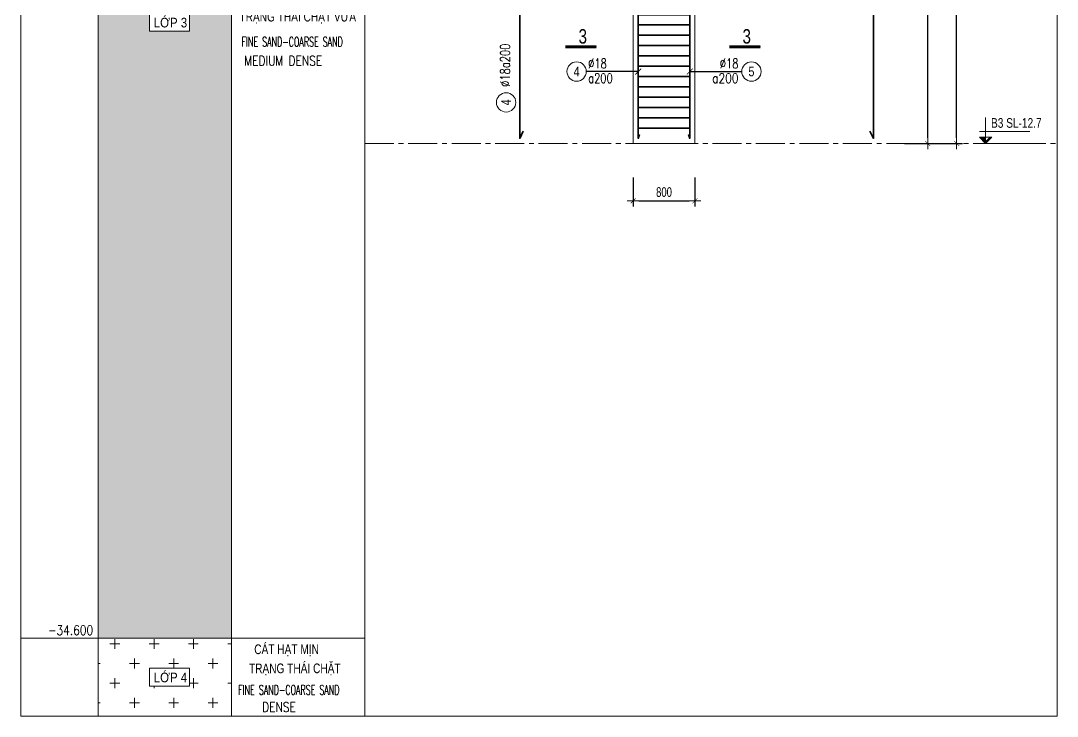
# Model space of a CAD drawing. Header units: millimetres. Extents: x -642477 to 1168880, y -27982 to 330379.
# Drawn here: x 863110 to 883231, y 63733 to 77231 of the extents above; entities that cross this region are included whole.
import ezdxf
from ezdxf.enums import TextEntityAlignment as Align

# ---------------------------------------------------------------- set-up
doc = ezdxf.new("R2010")
doc.units = ezdxf.units.MM
doc.linetypes.add('CENTER2', pattern=[1.125, 0.75, -0.125, 0.125, -0.125])
doc.layers.get('0').update_dxf_attribs({"lineweight": 20})
doc.layers.get('Defpoints').update_dxf_attribs({"color": 151, "lineweight": 9})
for name, color, linetype, lineweight in [('NDC_S_ANNO', 7, 'Continuous', 20), ('NDC_S_AXIS', 5, 'CENTER2', 13), ('NDC_S_CONTINUOUS', 3, 'Continuous', 20), ('NDC_S_DIM', 1, 'Continuous', 15), ('NDC_S_ENG TEXT', 2, 'Continuous', 20), ('NDC_S_ENG TITLE', 3, 'Continuous', 20), ('NDC_S_FOUNDATION NAME', 7, 'Continuous', 20), ('NDC_S_HATCH MATERIAL', 8, 'Continuous', 13), ('NDC_S_REBAR', 4, 'Continuous', 35), ('NDC_S_SYMBOL', 1, 'Continuous', 15), ('NDC_S_TEXT SYMBOL', 7, 'Continuous', 20), ('NDC_S_VN TEXT', 7, 'Continuous', 20), ('NDC_S_VN TITLE', 6, 'Continuous', 35), ('rev_20200806', 1, 'Continuous', 20)]:
    doc.layers.add(name, color=color, linetype=linetype, lineweight=lineweight)
doc.layers.get('rev_20200806').off()
doc.styles.add('ARIAL', font='arial.ttf', dxfattribs={"width": 0.8})
doc.styles.add('NDC_ANNO', font='', dxfattribs={"width": 0.8})
doc.styles.add('NDC_ARIAL', font='arial.ttf', dxfattribs={"width": 0.85})
doc.styles.add('NDC_DIM', font='', dxfattribs={"width": 0.75})
doc.styles.add('NDC_EN TXT', font='romans.shx', dxfattribs={"width": 0.8})
doc.styles.add('NDC_ROMANS', font='romans.shx', dxfattribs={"width": 0.8, "bigfont": 'vns.shx'})
doc.styles.get('NDC_ANNO').set_extended_font_data('Dotum')
doc.styles.get('NDC_DIM').set_extended_font_data('Dotum')
doc.dimstyles.new('NDC_dim_75', dxfattribs={"dimscale": 75, "dimtxt": 2.5, "dimasz": 1.5, "dimexe": 1.5, "dimexo": 2.5, "dimgap": 1, "dimtad": 1, "dimdec": 0, "dimzin": 0, "dimdsep": 46, "dimtxsty": 'NDC_DIM', "dimblk": 'DIMMARK', "dimcen": 0.09, "dimdle": 1.2, "dimclrd": 1, "dimclre": 1, "dimclrt": 3, "dimadec": 0, "dimazin": 0, "dimtfac": 1, "dimtdec": 0, "dimtix": 1, "dimtofl": 0, "dimtmove": 0, "dimatfit": 3, "dimfxl": 6, "dimfxlon": 1, "dimtolj": 1, "dimtzin": 0, "dimarcsym": 0})

# ---------------------------------------------------------------- blocks, each defined once
blk = doc.blocks.new('*U2807')
at = {"layer": 'NDC_S_REBAR', "ltscale": 80}
blk.add_line((-500, 0), (500, 0), dxfattribs=at)
blk = doc.blocks.new('*U2808')
at = {"layer": 'NDC_S_DIM', "color": 0, "linetype": 'ByBlock', "lineweight": -2, "transparency": 16777216}
for p in [(1.445083222993877e-12, 23600), (1.432836755002403e-12, 23400), (1.42059028701093e-12, 23200), (1.408343819019456e-12, 23000), (1.396097351027983e-12, 22800), (1.383850883036509e-12, 22600), (1.371604415045036e-12, 22400), (1.359357947053562e-12, 22200), (1.347111479062088e-12, 22000), (1.334865011070615e-12, 21800), (1.322618543079141e-12, 21600), (1.310372075087668e-12, 21400), (1.298125607096194e-12, 21200), (1.285879139104721e-12, 21000), (1.273632671113247e-12, 20800), (1.261386203121774e-12, 20600), (1.2491397351303e-12, 20400), (1.236893267138827e-12, 20200), (1.224646799147353e-12, 20000), (1.21240033115588e-12, 19800), (1.200153863164406e-12, 19600), (1.187907395172933e-12, 19400), (1.175660927181459e-12, 19200), (1.163414459189986e-12, 19000), (1.151167991198512e-12, 18800), (1.138921523207038e-12, 18600), (1.126675055215565e-12, 18400), (1.114428587224091e-12, 18200), (1.102182119232618e-12, 18000), (1.089935651241144e-12, 17800), (1.077689183249671e-12, 17600), (1.065442715258197e-12, 17400), (1.053196247266724e-12, 17200), (1.04094977927525e-12, 17000), (1.028703311283777e-12, 16800), (1.016456843292303e-12, 16600), (1.00421037530083e-12, 16400), (9.91963907309356e-13, 16200), (9.797174393178826e-13, 16000), (9.67470971326409e-13, 15800), (9.552245033349356e-13, 15600), (9.42978035343462e-13, 15400), (9.307315673519883e-13, 15200), (9.18485099360515e-13, 15000), (9.062386313690414e-13, 14800), (8.939921633775678e-13, 14600), (8.817456953860943e-13, 14400), (8.694992273946208e-13, 14200), (8.572527594031472e-13, 14000), (8.450062914116737e-13, 13800), (8.327598234202002e-13, 13600), (8.205133554287266e-13, 13400), (8.082668874372531e-13, 13200), (7.960204194457796e-13, 13000), (7.837739514543061e-13, 12800), (7.715274834628325e-13, 12600), (7.59281015471359e-13, 12400), (7.470345474798854e-13, 12200), (7.347880794884119e-13, 12000), (7.225416114969384e-13, 11800), (7.102951435054649e-13, 11600), (6.980486755139914e-13, 11400), (6.858022075225178e-13, 11200), (6.735557395310442e-13, 11000), (6.613092715395707e-13, 10800), (6.490628035480972e-13, 10600), (6.368163355566237e-13, 10400), (6.245698675651502e-13, 10200), (6.123233995736766e-13, 10000), (6.00076931582203e-13, 9800), (5.878304635907295e-13, 9600), (5.75583995599256e-13, 9400), (5.633375276077825e-13, 9200), (5.51091059616309e-13, 9000), (5.388445916248355e-13, 8800), (5.265981236333618e-13, 8600), (5.143516556418883e-13, 8400), (5.021051876504148e-13, 8200), (4.898587196589413e-13, 8000), (4.776122516674678e-13, 7800), (4.653657836759942e-13, 7600), (4.531193156845207e-13, 7400), (4.408728476930471e-13, 7200), (4.286263797015736e-13, 7000), (4.163799117101001e-13, 6800), (4.041334437186265e-13, 6600), (3.91886975727153e-13, 6400), (3.796405077356795e-13, 6200), (3.673940397442059e-13, 6000), (3.551475717527324e-13, 5800), (3.429011037612589e-13, 5600), (3.306546357697854e-13, 5400), (3.184081677783118e-13, 5200), (3.061616997868383e-13, 5000), (2.939152317953648e-13, 4800), (2.816687638038912e-13, 4600), (2.694222958124177e-13, 4400), (2.571758278209442e-13, 4200), (2.449293598294706e-13, 4000), (2.326828918379971e-13, 3800), (2.204364238465236e-13, 3600), (2.081899558550501e-13, 3400), (1.959434878635765e-13, 3200), (1.83697019872103e-13, 3000), (1.714505518806295e-13, 2800), (1.592040838891559e-13, 2600), (1.469576158976824e-13, 2400), (1.347111479062089e-13, 2200), (1.224646799147353e-13, 2000), (1.102182119232618e-13, 1800), (9.797174393178826e-14, 1600), (8.572527594031473e-14, 1400), (7.347880794884119e-14, 1200), (6.123233995736766e-14, 1000), (4.898587196589413e-14, 800), (3.673940397442059e-14, 600), (2.449293598294706e-14, 400), (1.224646799147353e-14, 200), (0, 0)]:
    blk.add_blockref('*U2807', p, dxfattribs=at)
blk = doc.blocks.new('DIMMARK')
at = {"layer": 'NDC_S_DIM', "color": 1}
blk.add_line((-1.5, 0), (1, 0), dxfattribs=at)
at = {"layer": 'NDC_S_DIM', "color": 2, "const_width": 0.1}
blk.add_lwpolyline([(-0.4242640687119285, -0.4242640687119285), (0.4242640687119285, 0.4242640687119285)], dxfattribs=at)
blk = doc.blocks.new('*D2812')
at = {"layer": 'Defpoints', "color": 0, "ltscale": 100, "transparency": 16777216}
for p in [(877310.3617356622, 99848.07378612804), (881278.3862308271, 99848.07378612804), (877310.3617356622, 74848.073786128)]:
    blk.add_point(p, dxfattribs=at)
at = {"layer": 'NDC_S_DIM', "color": 1, "lineweight": -2, "ltscale": 100, "transparency": 16777216}
for p, q in [((880828.3862308271, 99848.07378612804), (881390.8862308271, 99848.07378612804)), ((881278.3862308271, 74960.573786128), (881278.3862308271, 99735.57378612804)), ((880828.3862308271, 74848.073786128), (881390.8862308271, 74848.073786128))]:
    blk.add_line(p, q, dxfattribs=at)
at = {"layer": 'NDC_S_DIM', "color": 1, "lineweight": -2, "ltscale": 100, "transparency": 16777216, "xscale": 112.5, "yscale": 112.5, "zscale": 112.5}
for p, rotation in [((881278.3862308271, 99848.07378612804), 90), ((881278.3862308271, 74848.073786128), 270)]:
    blk.add_blockref('DIMMARK', p, dxfattribs=dict(at, rotation=rotation))
at = {"layer": 'NDC_S_DIM', "color": 3, "ltscale": 100, "transparency": 16777216, "insert": (881109.5090259422, 87348.07378612776), "char_height": 187.5, "attachment_point": 5, "rotation": 90, "style": 'NDC_DIM'}
blk.add_mtext('\\A1;25000', dxfattribs=at)
blk = doc.blocks.new('*D2813')
at = {"layer": 'Defpoints', "color": 0, "ltscale": 100, "transparency": 16777216}
for p in [(877310.3617356622, 87548.07378612806), (880715.8862308271, 87548.07378612806), (877310.3617356622, 74848.07378612806)]:
    blk.add_point(p, dxfattribs=at)
at = {"layer": 'NDC_S_DIM', "color": 1, "lineweight": -2, "ltscale": 100, "transparency": 16777216}
for p, q in [((880265.8862308271, 87548.07378612806), (880828.3862308271, 87548.07378612806)), ((880715.8862308271, 74960.57378612806), (880715.8862308271, 87435.57378612806)), ((880265.8862308271, 74848.07378612806), (880828.3862308271, 74848.07378612806))]:
    blk.add_line(p, q, dxfattribs=at)
at = {"layer": 'NDC_S_DIM', "color": 1, "lineweight": -2, "ltscale": 100, "transparency": 16777216, "xscale": 112.5, "yscale": 112.5, "zscale": 112.5}
for p, rotation in [((880715.8862308271, 87548.07378612806), 90), ((880715.8862308271, 74848.07378612806), 270)]:
    blk.add_blockref('DIMMARK', p, dxfattribs=dict(at, rotation=rotation))
at = {"layer": 'NDC_S_DIM', "color": 3, "ltscale": 100, "transparency": 16777216, "insert": (880547.0090259422, 81198.0737861278), "char_height": 187.5, "attachment_point": 5, "rotation": 90, "style": 'NDC_DIM'}
blk.add_mtext('\\A1;12700', dxfattribs=at)
blk = doc.blocks.new('kata_block_CT')
at = {"layer": 'NDC_S_ANNO'}
blk.add_hatch(color=3, dxfattribs=at).paths.add_polyline_path([(0, 1.596954857557648), (-1.612010908633238, 1.596954857557648), (0, 0)])
at = {"layer": 'NDC_S_ANNO', "ltscale": 50}
h = blk.add_hatch(dxfattribs=at)
h.set_pattern_fill('ANSI31', color=256, scale=1.406250541793835, style=0)
h.set_pattern_definition([(45.00000000000001, (0, 5.456968210637569e-12), (-3.157122508925224, 3.157122508925225), [])])
h.paths.add_polyline_path([(0, 1.596954857557648), (0, 0), (1.612010908924276, 1.596954857557648)])
for p, q in [((-1.592704896858777, 3.140833880479477), (11.46947077315417, 3.140833880479477)), ((11.56125648126181, 5.456968210637569e-12), (-1.63869572513795, 5.456968210637569e-12))]:
    blk.add_line(p, q, dxfattribs=at)
for points in [[(0, 6.69495074864426), (0, 0)], [(0, 0), (-1.612010908924276, 1.596954857557648), (0, 1.596954857557648)], [(0, 0), (1.612010908924276, 1.596954857557648), (0, 1.596954857557648)]]:
    blk.add_lwpolyline(points, dxfattribs=at)
at = {"layer": 'NDC_S_ANNO', "color": 8, "ltscale": 50}
blk.add_lwpolyline([(0, 0), (-1.612010908633238, 1.596954857557648), (0, 1.596954857557648)], dxfattribs=at)
at = {"layer": 'NDC_S_TEXT SYMBOL', "color": 3, "style": 'NDC_ANNO', "width": 0.8}
blk.add_attdef('CT', (1.409564409346785, 4.068271311703938), '', height=2.5, dxfattribs=at)
blk = doc.blocks.new('*U367')
blk.add_circle((-2.5, 0), 2.5)
at = {"layer": 'NDC_S_VN TEXT', "color": 3, "style": 'NDC_EN TXT', "width": 0.75}
for tag, p in [('DK1', (0.5, 0.8455043070534884)), ('KC1', (0.5, -2.972544307831413))]:
    blk.add_attdef(tag, p, '', height=2.5, dxfattribs=at)
at = {"layer": 'NDC_S_VN TEXT', "color": 7, "style": 'ARIAL', "width": 0.8}
blk.add_attdef('SH2', text='', height=2.5, dxfattribs=at).set_placement((-2.5, 0), align=Align.MIDDLE)
blk = doc.blocks.new('*U366')
blk.add_circle((2.5, 0), 2.5)
at = {"layer": 'NDC_S_VN TEXT', "color": 3, "style": 'NDC_EN TXT'}
for tag, width, p in [('DK2', 0.75, (-0.85, 0.8455043070534884)), ('KC2', 0.8, (-0.85, -2.972544307831413))]:
    blk.add_attdef(tag, text='', height=2.5, dxfattribs=dict(at, width=width)).set_placement(p, align=Align.RIGHT)
at = {"layer": 'NDC_S_VN TEXT', "color": 7, "style": 'ARIAL', "width": 0.8}
blk.add_attdef('SH3', text='', height=2.5, dxfattribs=at).set_placement((2.5, 0), align=Align.MIDDLE)
blk = doc.blocks.new('*U191')
at = {"layer": 'NDC_S_ANNO', "color": 0, "linetype": 'ByBlock', "lineweight": -2}
blk.add_line((-4.357142640116527, 0.002997111644365447), (1.000000217026004, 0.002999782974066001), dxfattribs=at)
at = {"layer": 'NDC_S_ANNO', "ltscale": 0.005, "const_width": 0.5}
blk.add_lwpolyline([(1.000000217026004, 0.002999782974066001), (-4.357142640116527, 0.002997111644365447)], dxfattribs=at)
at = {"layer": 'NDC_S_TEXT SYMBOL', "linetype": 'ByBlock', "lineweight": -2, "style": 'NDC_ANNO', "width": 0.8}
blk.add_attdef('DETAIL', text='', height=2.5, dxfattribs=at).set_placement((-0.635006858396082, 1.824862175366434), align=Align.MIDDLE_RIGHT)
blk = doc.blocks.new('*D2825')
at = {"layer": 'Defpoints', "color": 0, "ltscale": 100, "transparency": 16777216}
for p in [(874997.8867379159, 74848.07378612798), (876197.8867379159, 74848.07378612798), (876197.8867379159, 73735.67131308997)]:
    blk.add_point(p, dxfattribs=at)
at = {"layer": 'NDC_S_DIM', "color": 1, "lineweight": -2, "ltscale": 100, "transparency": 16777216}
for p, q in [((874997.8867379159, 74185.67131308997), (874997.8867379159, 73623.17131308997)), ((876197.8867379159, 74185.67131308997), (876197.8867379159, 73623.17131308997)), ((875110.3867379159, 73735.67131308997), (876085.3867379159, 73735.67131308997))]:
    blk.add_line(p, q, dxfattribs=at)
at = {"layer": 'NDC_S_DIM', "color": 1, "lineweight": -2, "ltscale": 100, "transparency": 16777216, "xscale": 112.5, "yscale": 112.5, "zscale": 112.5, "rotation": 180}
blk.add_blockref('DIMMARK', (874997.8867379159, 73735.67131308997), dxfattribs=at)
at = {"layer": 'NDC_S_DIM', "color": 1, "lineweight": -2, "ltscale": 100, "transparency": 16777216, "xscale": 112.5, "yscale": 112.5, "zscale": 112.5}
blk.add_blockref('DIMMARK', (876197.8867379159, 73735.67131308997), dxfattribs=at)
at = {"layer": 'NDC_S_DIM', "color": 3, "ltscale": 100, "transparency": 16777216, "insert": (875597.8867379159, 73904.54851797465), "char_height": 187.5, "attachment_point": 5, "style": 'NDC_DIM'}
blk.add_mtext('\\A1;800', dxfattribs=at)
blk = doc.blocks.new('HK8')
at = {"layer": 'NDC_S_HATCH MATERIAL', "ltscale": 100}
h = blk.add_hatch(dxfattribs=at)
h.set_pattern_fill('ANSI37', color=256, scale=150, angle=90)
h.set_pattern_definition([(135, (178280.0632281844, 324566.896520762), (-336.7596045400933, -336.7596045400932), []), (225, (178280.0632281844, 324566.896520762), (336.7596045400932, -336.7596045400933), [])])
h.paths.add_polyline_path([(4089.456360397162, -4062.71548942331), (1499.999999999942, -4062.71548942331), (1499.999999999913, -5362.715489431779), (4089.456360397133, -5362.715489431837)])
h.paths.add_polyline_path([(2498.891214473872, -4885.898761842967), (2498.891214473872, -4539.532217012238), (3277.296929632546, -4539.532217012238), (3277.296929632546, -4885.898761842967)], flags=16)
h = blk.add_hatch(dxfattribs=at)
h.set_pattern_fill('ANSI31', color=256, scale=100)
h.set_pattern_definition([(45, (58959.74348190599, -111519.6778994992), (-224.5064030267288, 224.5064030267288), [])])
h.paths.add_polyline_path([(4089.456360397155, -5362.715489431837), (1499.999999999935, -5362.715489431779), (1499.999999999825, -12662.71548943172), (4089.456360397046, -12662.71548943172)])
h.paths.add_polyline_path([(2498.891214473872, -9185.898761847231), (2498.891214473872, -8839.532217016502), (3277.296929632546, -8839.532217016502), (3277.296929632546, -9185.898761847231)], flags=16)
h = blk.add_hatch(dxfattribs=at)
h.set_pattern_fill('AR-HBONE', color=256, scale=4)
h.set_pattern_definition([(45, (178280.0632281844, 321671.1203330436), (5.684341886080801e-14, 574.7363917484258), [1219.2, -406.4]), (135, (178567.4312281843, 321958.4883330436), (5.684341886080801e-14, 574.7363917484258), [1219.2, -406.4])])
h.paths.add_polyline_path([(4089.456360397067, -12662.71548943172), (1499.999999999847, -12662.71548943172), (1499.999999999767, -14762.71548943178), (4089.456360396958, -14762.71548943178)])
h.paths.add_polyline_path([(2474.117060172721, -13891.08582756408), (2474.117060172721, -13544.71928273335), (3333.816688645049, -13544.71928273335), (3333.816688645049, -13891.08582756408)], flags=16)
h = blk.add_hatch(dxfattribs=at)
h.set_pattern_fill('AR-CONC', color=256, scale=4)
h.set_pattern_definition([(49.99999999999999, (178280.0632281844, 319932.7346712534), (728.738675984016, -63.75634215561234), [76.2, -838.2]), (355, (178280.0632281844, 319932.7346712534), (-140.9736856998774, 764.2273809561406), [60.96, -670.56233668]), (100.4514447, (178340.7912561844, 319927.4216572533), (587.7649883614131, 700.4710076487804), [64.76003519999998, -712.3609783999998]), (46.18420000000002, (178280.0632281844, 320135.9346712534), (1084.31616356852, -168.1693117309086), [114.2999999999998, -1257.299999999997]), (96.63555760999992, (178370.4228281844, 320121.9206712534), (949.616536206012, 989.7044983908861), [97.14009256, -1068.54243264]), (351.1841511700001, (178280.0632281844, 320135.9346712534), (949.6165362599081, 989.7044983421306), [91.43986828, -1005.83892768]), (21, (178381.6632281844, 320085.1346712534), (606.4575650765299, -409.0607927483504), [76.2, -838.2]), (326.0000000000001, (178381.6632281844, 320085.1346712534), (247.2081133905883, 736.7518644892771), [60.96, -670.56]), (71.45144499999999, (178432.2013585844, 320051.0462716534), (853.6656771148646, 327.691075543621), [64.7600352, -712.3597503999999]), (37.50000000000001, (178280.0632281844, 319932.7346712534), (12.35441300236727, 338.2201554926124), [0, -662.432, 0, -680.72, 0, -673.1]), (7.499999999999999, (178280.0632281844, 319932.7346712534), (267.278650041223, 400.722299272478), [0, -388.112, 0, -647.192, 0, -256.54]), (327.5, (178053.4952281844, 319932.7346712534), (542.3623806674856, -22.91497597069377), [0, -254, 0, -792.48, 0, -1051.56]), (317.5, (177951.8952281844, 319932.7346712534), (592.5167255440722, 101.7059641333321), [0, -330.2, 0, -526.288, 0, -746.76])])
h.paths.add_polyline_path([(4089.456360396936, -14762.71548943178), (1499.999999999716, -14762.71548943178), (1499.999999999331, -38662.71548943178), (4089.456360396493, -38662.71548943178)])
h.paths.add_polyline_path([(3277.296929632546, -26539.53221701641), (3277.296929632546, -26885.89876184714), (2498.891214473872, -26885.89876184714), (2498.891214473872, -26539.53221701641)], flags=16)
h = blk.add_hatch(dxfattribs=at)
h.set_pattern_fill('CROSS', color=256, scale=60)
h.set_pattern_definition([(0, (178280.0632281844, 322692.317303636), (381, 381), [190.5, -571.5]), (90, (178375.3132281844, 322597.067303636), (-381, 381), [190.5, -571.5])])
h.paths.add_polyline_path([(4089.456360396493, -38662.71548943178), (1499.999999999331, -38662.71548943178), (1499.999999999229, -40177.9959513066), (4089.456360396391, -40177.99595130654)])
h.paths.add_polyline_path([(2498.891214473872, -39593.53899278455), (2498.891214473872, -39247.17244795382), (3277.296929632546, -39247.17244795382), (3277.296929632546, -39593.53899278455)], flags=16)
at = {"layer": 'NDC_S_CONTINUOUS'}
for p, q in [((-7.712515071034431e-10, -40177.9959513066), (0, 0)), ((1499.999999999236, -40177.99595130658), (1500.000000000029, 0)), ((6678.912720793684, -40177.99595130654), (6678.912720794528, 0)), ((6678.912720794411, -4062.71548942331), (-1.164153218269348e-10, -4062.71548942331)), ((4089.456360396398, -40177.99595130657), (4089.456360397162, -4062.715489423485)), ((6678.912720794411, -5362.715489431866), (-1.164153218269348e-10, -5362.715489431808)), ((1499.999999999418, -5362.715489431866), (299.9999999998545, -5362.715489431866)), ((1499.999999999767, -12662.71548943182), (-2.037268131971359e-10, -12662.71548943176)), ((6678.912720794324, -12662.71548943188), (1499.999999999767, -12662.71548943182)), ((6678.912720794324, -12662.71548943176), (1499.999999999767, -12662.71548943171)), ((1499.99999999837, -14762.71548943178), (-2.619344741106033e-10, -14762.71548943178)), ((6678.912720794237, -14762.71548943178), (1499.99999999837, -14762.71548943178)), ((6678.912720794237, -14762.71548943172), (1499.99999999837, -14762.71548943166)), ((1500.000000000582, -38662.71548943096), (-6.693881005048752e-10, -38662.71548943091)), ((6678.912720793742, -38662.71548943178), (1499.999999999069, -38662.71548943178)), ((6678.912720793713, -40177.99595130654), (-7.566995918750763e-10, -40177.9959513066))]:
    blk.add_line(p, q, dxfattribs=at)
for points in [[(0, 0), (6678.912720794528, 0)], [(6678.912720794469, -2913.715489425696), (-8.731149137020111e-11, -2913.715489425696)]]:
    blk.add_lwpolyline(points, dxfattribs=at)
at = {"layer": 'NDC_S_DIM'}
for points in [[(2498.891214473872, -4539.532217012238), (3277.296929632546, -4539.532217012238), (3277.296929632546, -4885.898761842967), (2498.891214473872, -4885.898761842967)], [(2498.891214473872, -8839.532217016502), (3277.296929632546, -8839.532217016502), (3277.296929632546, -9185.898761847231), (2498.891214473872, -9185.898761847231)], [(2474.117060172721, -13544.71928273335), (3333.816688645049, -13544.71928273335), (3333.816688645049, -13891.08582756408), (2474.117060172721, -13891.08582756408)], [(2498.891214473872, -26539.53221701641), (3277.296929632546, -26539.53221701641), (3277.296929632546, -26885.89876184714), (2498.891214473872, -26885.89876184714)], [(2498.891214473872, -39247.17244795382), (3277.296929632546, -39247.17244795382), (3277.296929632546, -39593.53899278455), (2498.891214473872, -39593.53899278455)]]:
    blk.add_lwpolyline(points, close=True, dxfattribs=at)
at = {"layer": 'NDC_S_ENG TEXT', "style": 'NDC_ROMANS', "width": 0.8}
for s, p in [('-1.300', (1404.325280820834, -5209.440236841096)), ('-8.600', (1404.325280820951, -12509.44023684094)), ('-10.700', (1404.325280820252, -14609.44023684089)), ('-34.600', (1404.325280821009, -38509.44023684054))]:
    blk.add_text(s, height=187.5, dxfattribs=at).set_placement(p, align=Align.MIDDLE_RIGHT)
at = {"layer": 'NDC_S_ENG TITLE', "style": 'NDC_EN TXT', "width": 0.6}
for s, p in [('BORED HOLE HK-8', (3998.902259346098, -1547.018299661693)), ('DEPTH', (750.7879985681211, -2175.923924109535))]:
    blk.add_text(s, height=300, dxfattribs=at).set_placement(p, align=Align.MIDDLE)
at = {"layer": 'NDC_S_FOUNDATION NAME', "style": 'NDC_ARIAL', "width": 0.7}
blk.add_text('CỐT MẶT ĐẤT TỰ NHIÊN ~ EL+6.87', height=187.5, dxfattribs=at).set_placement((1655.337186704041, -3422.341979319928))
at = {"layer": 'NDC_S_VN TEXT', "style": 'NDC_EN TXT', "width": 0.8}
blk.add_text('NATURAL GROUND LEVEL ~ EL+6.87', height=187.5, dxfattribs=at).set_placement((1655.337186704041, -3765.255699448986))
at = {"layer": 'NDC_S_VN TEXT'}
for s, style, width, p in [('ĐẤT SAN LẤP', 'NDC_ARIAL', 0.8, (4586.130956712848, -4560.146126282518)), ('MADE GROUND', 'NDC_EN TXT', 0.8, (4466.909072288545, -4899.327150236175)), ('SÉT', 'NDC_ARIAL', 0.75, (5190.488821791281, -8490.111903087876)), ('TRẠNG THÁI NỬA CỨNG', 'NDC_ARIAL', 0.75, (4243.808392168285, -8837.232646839635)), ('CLAY', 'NDC_EN TXT', 0.8, (5059.534774639935, -9225.328885593626)), ('FIRM TO STIFF', 'NDC_EN TXT', 0.8, (4503.943283950735, -9542.693589155038)), ('SÉT PHA', 'NDC_ARIAL', 0.75, (4960.993159178848, -13315.81866605424)), ('TRẠNG THÁI DẺO MỀM', 'NDC_ARIAL', 0.75, (4233.398201492353, -13667.4142723033)), ('SANDY CLAY, SOFT', 'NDC_EN TXT', 0.8, (4314.998759036651, -14051.4362540506)), ('CÁT HẠT MỊN', 'NDC_ARIAL', 0.75, (4822.411850190925, -26247.3536892611)), ('TRẠNG THÁI CHẶT VỪA', 'NDC_ARIAL', 0.75, (4246.529195789451, -26600.90031504011)), ('FINE SAND-COARSE SAND', 'NDC_EN TXT', 0.6, (4285.964630902046, -27089.23950977655)), ('MEDIUM DENSE', 'NDC_EN TXT', 0.8, (4337.997250025393, -27457.19050761368)), ('CÁT HẠT MỊN', 'NDC_ARIAL', 0.75, (4532.796605398151, -38877.69383598122)), ('TRẠNG THÁI CHẶT ', 'NDC_ARIAL', 0.75, (4430.458454086183, -39248.2097148828)), ('FINE SAND-COARSE SAND', 'NDC_EN TXT', 0.6, (4221.105366134318, -39665.41517104037)), ('DENSE', 'NDC_EN TXT', 0.8, (4688.020202178275, -39999.51315866705))]:
    blk.add_text(s, height=187.5, dxfattribs=dict(at, style=style, width=width)).set_placement(p, align=Align.MIDDLE_LEFT)
at = {"layer": 'NDC_S_VN TITLE', "style": 'NDC_ARIAL'}
for s, height, width, p in [('CHIỀU', 300, 0.85, (756.4990233539138, -903.922225640621)), ('HỐ KHOAN ĐỊA CHẤT HK-8', 300, 0.85, (4030.533256297, -927.3362227746984)), ('SÂU', 300, 0.85, (756.4990233539138, -1505.468911471311)), ('LỚP 1', 187.5, 0.85, (2906.215072500869, -4693.55896846547)), ('LỚP 2', 187.5, 0.75, (2906.215072500869, -8993.558968469733)), ('LỚP 2C', 187.5, 0.85, (2914.151473678707, -13698.74603418658)), ('LỚP 3', 187.5, 0.85, (2906.215072500869, -26693.55896846965)), ('LỚP 4', 187.5, 0.85, (2906.215072500869, -39401.19919940706))]:
    blk.add_text(s, height=height, dxfattribs=dict(at, width=width)).set_placement(p, align=Align.MIDDLE)

msp = doc.modelspace()

# ---------------------------------------------------------------- linework, layer by layer
at = {"layer": 'NDC_S_AXIS', "ltscale": 750}
msp.add_line((869789.3130903898, 74848.07378612798), (883231.4103809337, 74848.07378612798), dxfattribs=at)
at = {"layer": 'NDC_S_CONTINUOUS', "ltscale": 100}
for p, q in [((883231.4103809337, 103910.7892755513), (883231.4103809338, 63732.79332424475)), ((869789.313090389, 63732.79332424475), (883231.4103809337, 63732.79332424475))]:
    msp.add_line(p, q, dxfattribs=at)
msp.add_lwpolyline([(876197.8867379159, 86548.07378612798), (876197.8867379159, 74848.07378612798), (874997.8867379159, 74848.07378612798), (874997.8867379159, 99848.07378612798), (876197.8867379159, 99848.07378612798), (876197.8867379159, 94948.07378612798)], dxfattribs=at)
at = {"layer": 'NDC_S_DIM'}
msp.add_circle((872532.7038277881, 75645.50040337032), 187.5, dxfattribs=at)
at = {"layer": 'NDC_S_REBAR', "ltscale": 80}
for points in [[(875122.8867379159, 75023.07378612798), (875097.8867379159, 74948.07378612798), (875097.8867379159, 99748.07378612798), (875122.8867379159, 99673.07378612798)], [(876072.8867379159, 75023.07378612798), (876097.8867379159, 74948.07378612798), (876097.8867379159, 99748.07378612798), (876072.8867379159, 99673.07378612798)], [(879596.0257861472, 75088.9858050183), (879664.5942752117, 74948.07378612798), (879664.5942752117, 86648.07378612798), (879613.8723511419, 86538.12583984104)], [(872865.4115693159, 75088.9858050183), (872796.8430802517, 74948.07378612798), (872796.8430802517, 78348.07378612798), (872847.5650043213, 78238.12583984104)]]:
    msp.add_lwpolyline(points, dxfattribs=at)

# ---------------------------------------------------------------- block references
at = {"layer": 'NDC_S_DIM', "xscale": -1, "rotation": 180}
msp.add_blockref('*U2808', (875597.8867379159, 98748.07378612798), dxfattribs=at)
at = {"layer": 'NDC_S_DIM', "ltscale": 80, "xscale": 75, "yscale": 75, "zscale": 75}
for name, p, values in [('*U367', (874088.5146342311, 76244.34503014777), {'SH2': '4', 'DK1': '%%C18', 'KC1': 'a200'}), ('*U366', (877107.2588416005, 76244.34503014777), {'SH3': '5', 'DK2': '%%C18', 'KC2': 'a200'})]:
    msp.add_blockref(name, p, dxfattribs=at).add_auto_attribs(values)
at = {"layer": 'NDC_S_SYMBOL', "xscale": 112, "yscale": 112, "zscale": 112}
for p in [(874173.2862171147, 76723.42110458582), (877355.960601374, 76723.42140377477)]:
    msp.add_blockref('*U191', p, dxfattribs=at).add_auto_attribs({'DETAIL': '3'})
at = {"layer": 'NDC_S_VN TEXT', "xscale": 75, "yscale": 75, "zscale": 75}
msp.add_blockref('kata_block_CT', (881840.000140721, 74848.07378612757), dxfattribs=at).add_auto_attribs({'CT': 'B3 SL-12.7'})
at = {"layer": 'rev_20200806'}
msp.add_blockref('HK8', (863110.4003695953, 103910.7892755513), dxfattribs=at)

# ---------------------------------------------------------------- texts
at = {"layer": 'NDC_S_VN TEXT', "color": 3, "style": 'NDC_EN TXT', "width": 0.75}
msp.add_text('%%C18a200', height=187.5, rotation=90, dxfattribs=at).set_placement((872607.0764155467, 75947.89296568332))
at = {"layer": 'NDC_S_VN TEXT', "color": 7, "style": 'ARIAL', "width": 0.8}
msp.add_text('4', height=187.5, rotation=90, dxfattribs=at).set_placement((872532.7038277881, 75645.50040337032), align=Align.MIDDLE)

# ---------------------------------------------------------------- dimensions: what is measured, and where the dimension line sits
at = {"layer": 'NDC_S_DIM', "ltscale": 100}
for base, p1, p2, picture, middle in [((881278.3862308271, 99848.07378612804), (877310.3617356617, 74848.07378612798), (877310.3617356617, 99848.07378612798), '*D2812', (881109.5090259422, 87348.07378612776)), ((880715.8862308271, 87548.07378612806), (877310.3617356617, 74848.07378612804), (877310.3617356617, 87548.07378612804), '*D2813', (880547.0090259422, 81198.0737861278))]:
    dim = msp.add_linear_dim(base=base, p1=p1, p2=p2, angle=90, dimstyle='NDC_dim_75', dxfattribs=at)
    dim.commit()
    dim.dimension.update_dxf_attribs({"geometry": picture, "text_midpoint": middle})
dim = msp.add_linear_dim(base=(876197.8867379159, 73735.67131308997), p1=(874997.8867379159, 74848.07378612798), p2=(876197.8867379159, 74848.07378612798), dimstyle='NDC_dim_75', override={"dimlfac": 0.6666666666666666}, dxfattribs=at)
dim.commit()
dim.dimension.update_dxf_attribs({"geometry": '*D2825', "text_midpoint": (875597.8867379159, 73904.54851797465)})

# ---------------------------------------------------------------- leaders
at = {"layer": 'NDC_S_DIM', "ltscale": 80}
for points in [[(875097.8867379159, 76244.34503014777), (874088.5146342311, 76244.34503014777)], [(876097.8867379159, 76244.34503014777), (877107.2588416005, 76244.34503014777)]]:
    msp.add_leader(points, dimstyle='NDC_dim_75', override={"dimldrblk": 'ArchTick'}, dxfattribs=at)

doc.saveas('drawing.dxf')
